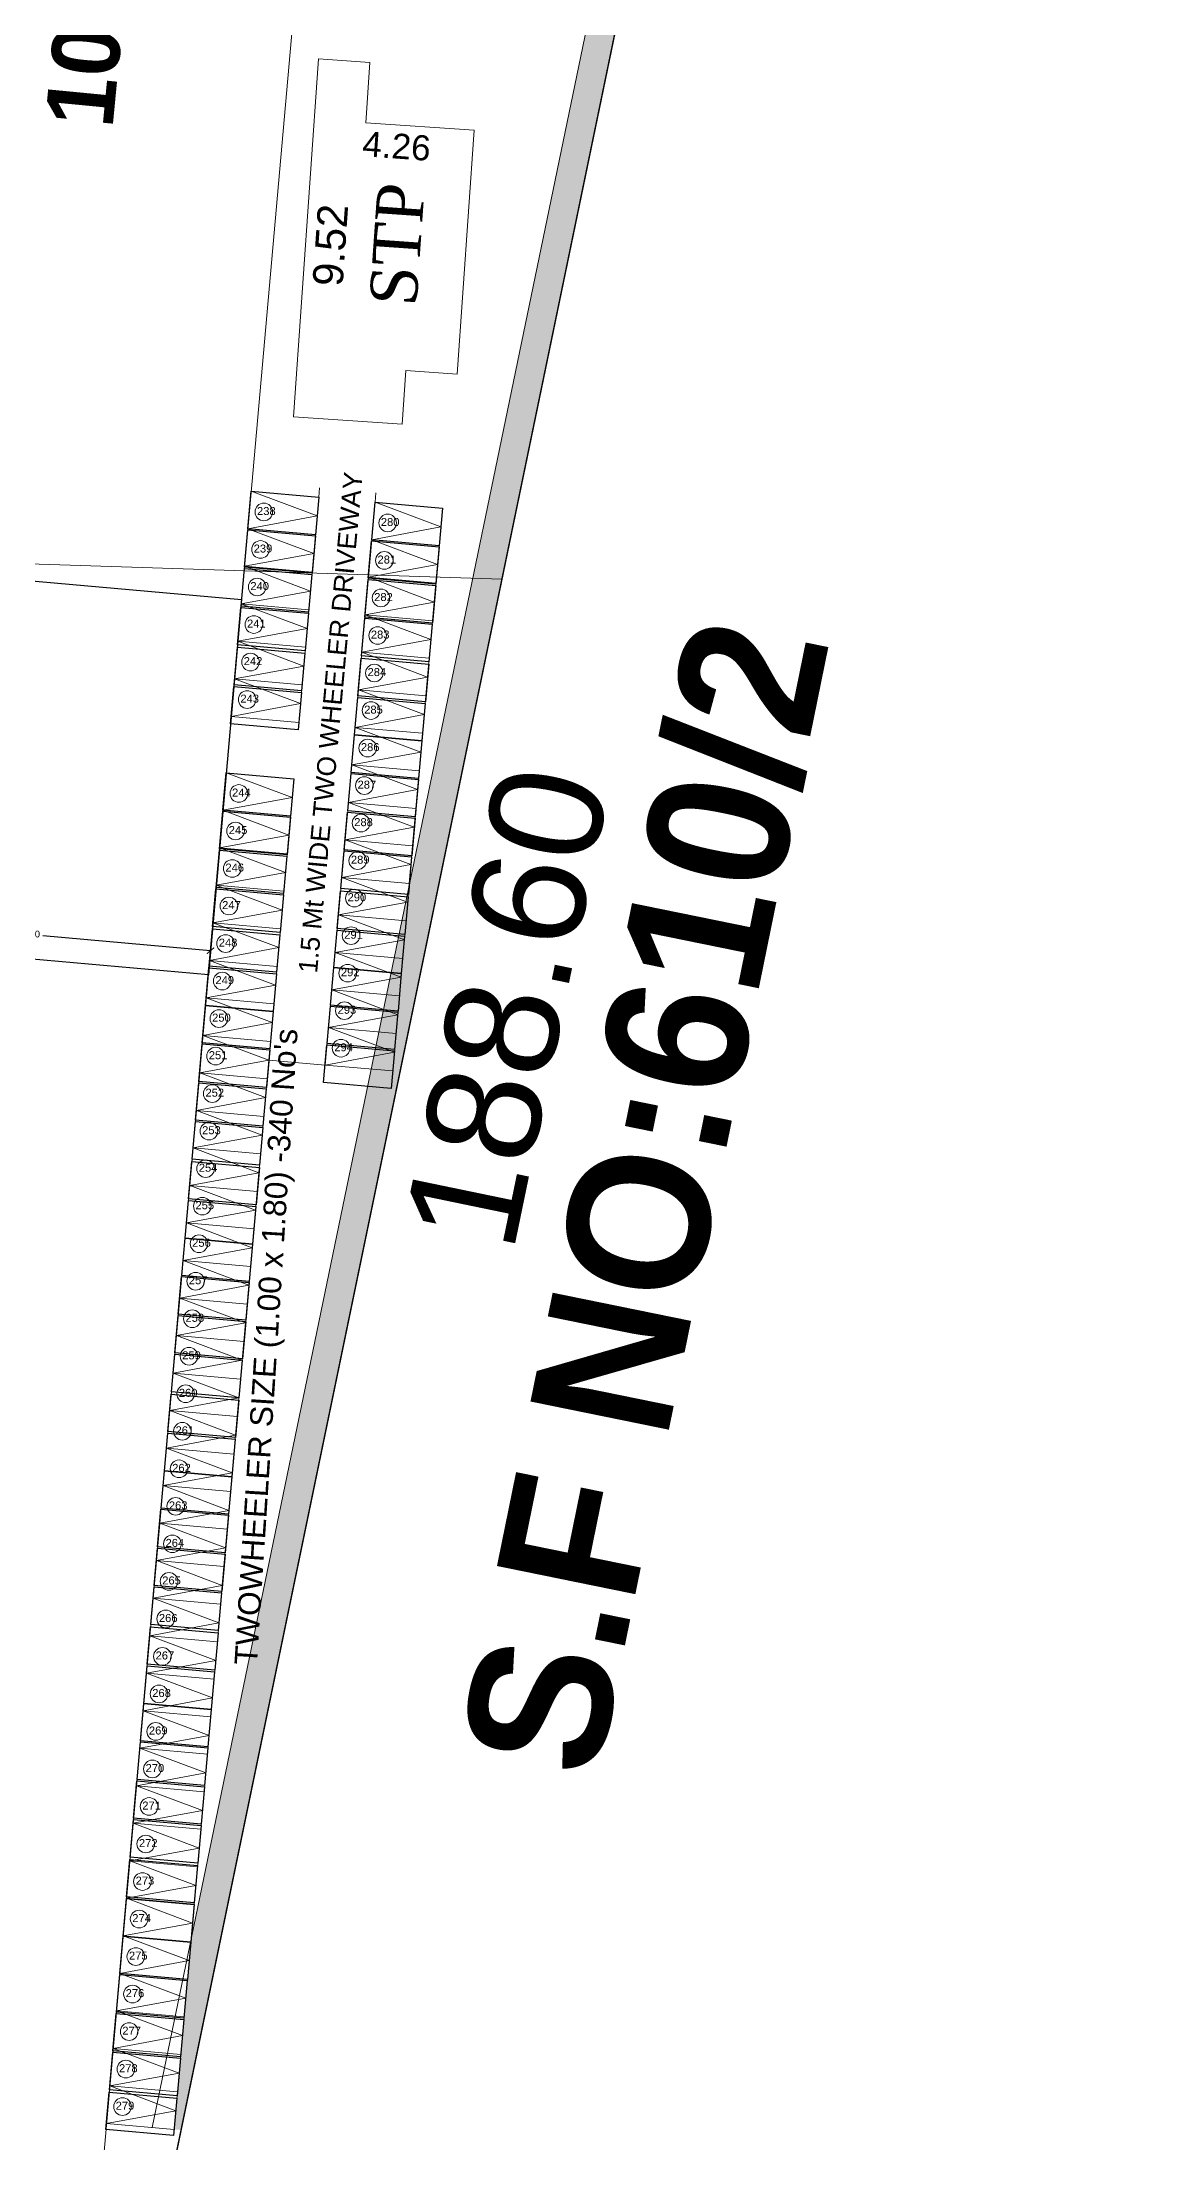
# Model space of a CAD drawing. Header units: metres. Extents: x -1560405 to -1559609, y 42907 to 43310.
# Drawn here: x -1560219.8 to -1560190.7, y 43098.3 to 43154.1 of the extents above; entities that cross this region are included whole.
import ezdxf

# ---------------------------------------------------------------- set-up
doc = ezdxf.new("R2010")
doc.units = ezdxf.units.M
doc.header["$LTSCALE"] = 750
doc.header["$MEASUREMENT"] = 0
doc.header["$PDMODE"] = 35
doc.header["$PDSIZE"] = 50
for name, pattern in [('ACAD_ISO02W100', [15, 12, -3]), ('ACAD_ISO03W100', [30, 12, -18]), ('DASHED2', [9.525, 6.35, -3.175])]:
    doc.linetypes.add(name, pattern=pattern)
doc.layers.get('0').update_dxf_attribs({"lineweight": 5})
doc.layers.get('Defpoints').update_dxf_attribs({"lineweight": 0})
for name, color, linetype, lineweight in [('AS_AT_SITE', 7, 'Continuous', 5), ('FMB_OR_PLR', 7, 'Continuous', 5), ('SUPER_IMPOSED', 7, 'Continuous', 5)]:
    doc.layers.add(name, color=color, linetype=linetype, lineweight=lineweight)
doc.layers.add('BLK_1_LVL_0_FRONT_SETBACK', color=2, linetype='Continuous')
doc.layers.add('PLOT_BOUNDARY', color=70, linetype='Continuous')
doc.layers.add('DRIVE_WAY', color=30, linetype='Continuous', plot=False)
doc.layers.add('TWO_WHEELER_PARKING', color=2, linetype='Continuous', plot=False)
doc.styles.add('mani', font='swissc.ttf', dxfattribs={"height": 0.23})
doc.styles.add('ROMANTICITALIC', font='romab___.ttf')
doc.styles.get("Standard").update_dxf_attribs({"font": 'arial.ttf'})
doc.dimstyles.new('DISCOVER SITE OUTRT', dxfattribs={"dimtxt": 3, "dimasz": 0.15, "dimexe": 0, "dimexo": 0, "dimgap": 0.1, "dimtad": 0, "dimzin": 0, "dimdsep": 46, "dimtxsty": 'Standard', "dimblk": 'ARCHTICK', "dimcen": 0, "dimse1": 1, "dimse2": 1, "dimsd1": 1, "dimsd2": 1, "dimclrd": 253, "dimclrt": 7, "dimadec": 0, "dimazin": 3, "dimtfac": 1, "dimtofl": 0, "dimtmove": 1, "dimatfit": 3, "dimfxl": 0, "dimfrac": 2, "dimtolj": 1, "dimtzin": 0, "dimarcsym": 0})
doc.dimstyles.new('SITE PLAN FMB', dxfattribs={"dimtxt": 2, "dimasz": 0.1, "dimexe": 0.1, "dimexo": 0.1, "dimgap": 0.08, "dimtad": 0, "dimzin": 0, "dimdsep": 46, "dimtxsty": 'Standard', "dimblk": 'OBLIQUE', "dimcen": 0.09, "dimse1": 1, "dimse2": 1, "dimsd1": 1, "dimsd2": 1, "dimclrd": 253, "dimclrt": 7, "dimadec": 0, "dimazin": 0, "dimtfac": 1, "dimtofl": 0, "dimtmove": 1, "dimatfit": 3, "dimfxl": 0, "dimfrac": 2, "dimtolj": 1, "dimtzin": 0, "dimarcsym": 0})
doc.dimstyles.new('STANDARD$0', dxfattribs={"dimtxt": 7, "dimasz": 3, "dimexe": 3, "dimexo": 1, "dimgap": 1.5, "dimtad": 1, "dimdec": 1, "dimzin": 1, "dimdsep": 46, "dimlunit": 4, "dimtxsty": 'Standard', "dimblk": 'OBLIQUE', "dimcen": 0.09375, "dimdle": 1, "dimclrd": 8, "dimclre": 8, "dimclrt": 7, "dimadec": 1, "dimazin": 0, "dimtfac": 1, "dimtdec": 1, "dimtix": 1, "dimtmove": 2, "dimatfit": 3, "dimldrblk": 'ARCHTICK', "dimfxl": 0, "dimfrac": 2, "dimtolj": 1, "dimtzin": 0, "dimarcsym": 0})
pattern_1 = [(228.01279, (-1560401.78772, 42910.55882), (-30.48, -34.29), [0.512582, -50.745725]), (184.96974, (-1560402.13062, 42910.17782), (45.71999998, 3.81000022), [0.879607, -87.081073]), (132.51045, (-1560403.00692, 42910.10162), (38.10000002, -41.90999999), [0.620222, -61.402084]), (267.27369, (-1560404.49282, 42909.14912), (3.81000001, 76.2), [0.801007, -79.299656]), (292.833654, (-1560404.53092, 42908.34902), (-19.05, 45.72), [0.78545, -77.759712]), (357.27369, (-1560404.22612, 42907.62512), (-76.2, 3.81000001), [0.801007, -79.299656]), (37.69424, (-1560403.42602, 42907.58702), (-49.53, -38.100000003), [1.05929, -104.869673]), (72.25533, (-1560402.58782, 42908.23472), (26.670000007, 83.82), [1.00008, -99.007885]), (121.429566, (-1560402.28302, 42909.18722), (-30.48, 49.53), [0.80372, -79.56832]), (175.23636, (-1560402.70212, 42909.87302), (41.91, -3.81), [0.91757, -44.960905]), (222.397438, (-1560403.61652, 42909.94922), (-45.72, -41.91), [1.186617, -117.47516]), (138.81407, (-1560400.72092, 42909.11102), (-26.67, 22.86), [0.405007, -40.09585]), (171.469234, (-1560401.02572, 42909.37772), (49.53, -7.61999999), [0.770523, -76.28196]), (225, (-1560401.7877, 42909.492), (-5e-16, -3.81), [0.538814, -4.84934]), (203.19859, (-1560402.0544, 42909.9492), (19.05, 7.62), [0.290162, -28.725934]), (291.8014, (-1560402.3211, 42909.8349), (-3.81, 11.43), [0.41035, -20.10713]), (30.96376, (-1560402.1687, 42909.4539), (11.43, 7.62), [0.66648, -21.549447]), (161.56505, (-1560401.5972, 42909.7968), (7.62, -3.81), [0.48193, -11.566347]), (16.38954, (-1560404.53092, 42909.83492), (38.1, 11.43), [0.675132, -66.83824]), (70.346176, (-1560403.88322, 42910.02542), (-15.24, -41.91), [0.5664, -56.073324]), (293.19859, (-1560401.5972, 42910.5588), (-7.62, 19.05), [0.58032, -28.435775]), (343.61046, (-1560401.36862, 42910.02542), (-38.1, 11.43), [0.675132, -66.83824]), (339.44395, (-1560404.53092, 42907.47272), (-19.05, 7.62), [0.651053, -31.9016]), (294.77514, (-1560403.92132, 42907.24412), (-19.05000002, 41.90999999), [0.545508, -54.00539]), (66.80141, (-1560401.5591, 42906.7488), (7.62, 19.05), [0.58032, -28.435775]), (17.354025, (-1560401.33052, 42907.28222), (-49.53, -15.24), [0.638674, -63.228564]), (69.44395, (-1560403.42602, 42906.74882), (-7.62, -19.05), [0.325526, -32.227128]), (101.30993, (-1560401.7877, 42906.7488), (-3.81, 15.24), [0.194272, -19.232992]), (165.96376, (-1560401.8258, 42906.9393), (11.43, -3.81), [0.78545, -14.923582]), (186.009006, (-1560402.58782, 42907.12982), (38.1, 3.81), [0.7279, -72.062047]), (303.69007, (-1560402.1687, 42909.111), (-3.81, 7.62), [0.549486, -13.187665]), (353.157227, (-1560401.86392, 42908.65382), (64.77, -7.619999997), [0.959335, -94.974014]), (60.9454, (-1560400.91142, 42908.53952), (-15.24, -26.67), [0.392262, -38.83409]), (90, (-1560400.721, 42908.8824), (-3.81, 3.81), [0.2286, -3.5814]), (120.25644, (-1560402.66402, 42907.24412), (15.24, -26.67), [0.5293, -52.40091]), (48.01279, (-1560402.93072, 42907.70132), (30.48, 34.29), [1.025164, -50.233143]), (0, (-1560402.245, 42908.4633), (3.81, 3.81), [0.9906, -2.8194]), (325.30485, (-1560401.25432, 42908.46332), (38.10000001, -26.66999998), [0.602414, -59.638975]), (254.0546, (-1560400.759, 42908.1204), (-3.81, -15.24), [0.554744, -27.182475]), (207.645975, (-1560400.91142, 42907.58702), (-72.39, -38.099999995), [0.903218, -89.418697]), (175.42608, (-1560401.71152, 42907.16792), (-49.53, 3.81), [0.955544, -94.59877])]

# ---------------------------------------------------------------- blocks, each defined once
blk = doc.blocks.new('*D626')
at = {"layer": 'Defpoints', "color": 0, "ltscale": 20}
for p in [(-1560190.715, 43221.263), (-1560228.934, 43036.576), (-1560226.546, 43036.082)]:
    blk.add_point(p, dxfattribs=at)
at = {"color": 7, "ltscale": 20, "insert": (-1560207.437, 43128.425), "char_height": 3, "attachment_point": 5, "rotation": 78.3081}
blk.add_mtext('\\A1;188.60', dxfattribs=at)
blk = doc.blocks.new('_ArchTick')
at = {"color": 0, "linetype": 'ByBlock', "const_width": 0.15}
blk.add_lwpolyline([(-0.5, -0.5), (0.5, 0.5)], dxfattribs=at)
blk = doc.blocks.new('*D648')
at = {"layer": 'Defpoints', "color": 0, "ltscale": 0.25}
for p in [(-1560212.427, 43156.199), (-1560213.473, 43141.235), (-1560212.647, 43141.178)]:
    blk.add_point(p, dxfattribs=at)
at = {"color": 7, "ltscale": 0.25, "insert": (-1560212.124, 43148.659), "char_height": 2, "attachment_point": 5, "rotation": 86.0033}
blk.add_mtext('\\A1;{\\H0.4x;\\C7;9.52}', dxfattribs=at)
blk = doc.blocks.new('_Oblique')
at = {"color": 0, "linetype": 'ByBlock', "lineweight": -2}
blk.add_line((-0.5, -0.5), (0.5, 0.5), dxfattribs=at)
blk = doc.blocks.new('*D649')
at = {"layer": 'Defpoints', "color": 0, "ltscale": 0.25}
for p in [(-1560217.794, 43152.635), (-1560217.851, 43151.81), (-1560202.83, 43151.59)]:
    blk.add_point(p, dxfattribs=at)
at = {"color": 7, "ltscale": 0.25, "insert": (-1560210.37, 43151.287), "char_height": 2, "attachment_point": 5, "rotation": 356.0033}
blk.add_mtext('\\A1;{\\H0.33333x;\\C7;4.26}', dxfattribs=at)
blk = doc.blocks.new('*D707')
at = {"layer": 'Defpoints', "color": 0, "ltscale": 0.2}
for p in [(-1560225.328, 43130.172, 0), (-1560215.311, 43129.928), (-1560215.367, 43129.29, 0)]:
    blk.add_point(p, dxfattribs=at)
at = {"layer": 'DRIVE_WAY', "color": 0, "lineweight": -2, "ltscale": 0.2}
for p, q in [((-1560225.323, 43130.235), (-1560225.256, 43130.99)), ((-1560215.362, 43129.352), (-1560215.295, 43130.107))]:
    blk.add_line(p, q, dxfattribs=at)
at = {"layer": 'DRIVE_WAY', "lineweight": -2, "ltscale": 0.2}
for p, q in [((-1560225.272, 43130.81), (-1560220.816, 43130.415)), ((-1560215.311, 43129.928), (-1560219.766, 43130.322))]:
    blk.add_line(p, q, dxfattribs=at)
at = {"layer": 'DRIVE_WAY', "lineweight": -2, "ltscale": 0.2, "xscale": 0.18, "yscale": 0.18, "zscale": 0.18}
for p, rotation in [((-1560225.272, 43130.81), 174.9355222411939), ((-1560215.311, 43129.928), 354.935522241194)]:
    blk.add_blockref('_ArchTick', p, dxfattribs=dict(at, rotation=rotation))
at = {"layer": 'DRIVE_WAY', "color": 0, "ltscale": 0.2, "insert": (-1560220.291, 43130.369), "char_height": 0.18, "attachment_point": 5}
blk.add_mtext('\\A1;10.0000', dxfattribs=at)

msp = doc.modelspace()

# ---------------------------------------------------------------- hatches: boundary and pattern name
at = {"ltscale": 20}
h = msp.add_hatch(dxfattribs=at)
h.set_pattern_fill('GRAVEL', color=33, scale=0.15)
h.set_pattern_definition(pattern_1)
h.paths.add_polyline_path([(-1560190.7146, 43221.26301), (-1560191.48649, 43221.28335), (-1560208.34626, 43139.81292), (-1560207.57535, 43139.78781)])
h.paths.add_polyline_path([(-1560213.71924, 43110.72901), (-1560212.80552, 43124.97635), (-1560213.98366, 43125.0519), (-1560214.89738, 43110.80457)], flags=9)
h.paths.add_polyline_path([(-1560217.88248, 43099.09957), (-1560217.36789, 43099.09957), (-1560217.36789, 43099.42503), (-1560217.88248, 43099.42503)], flags=9)
h.paths.add_polyline_path([(-1560217.7942, 43100.09567), (-1560217.27961, 43100.09567), (-1560217.27961, 43100.42112), (-1560217.7942, 43100.42112)], flags=9)
h.paths.add_polyline_path([(-1560217.70502, 43101.09629), (-1560217.19224, 43101.09629), (-1560217.19224, 43101.41631), (-1560217.70502, 43101.41631)], flags=9)
h.paths.add_polyline_path([(-1560217.61765, 43102.08786), (-1560217.10306, 43102.08786), (-1560217.10306, 43102.41331), (-1560217.61765, 43102.41331)], flags=9)
h.paths.add_polyline_path([(-1560217.52937, 43103.08396), (-1560217.01478, 43103.08396), (-1560217.01478, 43103.40941), (-1560217.52937, 43103.40941)], flags=9)
h.paths.add_polyline_path([(-1560217.44019, 43104.08458), (-1560216.92741, 43104.08458), (-1560216.92741, 43104.4046), (-1560217.44019, 43104.4046)], flags=9)
h.paths.add_polyline_path([(-1560217.35282, 43105.07615), (-1560216.83823, 43105.07615), (-1560216.83823, 43105.4016), (-1560217.35282, 43105.4016)], flags=9)
h.paths.add_polyline_path([(-1560217.26364, 43106.07677), (-1560216.75086, 43106.07677), (-1560216.75086, 43106.39679), (-1560217.26364, 43106.39679)], flags=9)
h.paths.add_polyline_path([(-1560217.17536, 43107.07287), (-1560216.66258, 43107.07287), (-1560216.66258, 43107.39289), (-1560217.17536, 43107.39289)], flags=9)
h.paths.add_polyline_path([(-1560217.08799, 43108.06444), (-1560216.5734, 43108.06444), (-1560216.5734, 43108.38989), (-1560217.08799, 43108.38989)], flags=9)
h.paths.add_polyline_path([(-1560216.99971, 43109.06053), (-1560216.48512, 43109.06053), (-1560216.48512, 43109.38599), (-1560216.99971, 43109.38599)], flags=9)
h.paths.add_polyline_path([(-1560216.91144, 43110.05663), (-1560216.39684, 43110.05663), (-1560216.39684, 43110.38208), (-1560216.91144, 43110.38208)], flags=9)
h.paths.add_polyline_path([(-1560216.82316, 43111.05272), (-1560216.30857, 43111.05272), (-1560216.30857, 43111.37818), (-1560216.82316, 43111.37818)], flags=9)
h.paths.add_polyline_path([(-1560216.73488, 43112.04882), (-1560216.22029, 43112.04882), (-1560216.22029, 43112.37427), (-1560216.73488, 43112.37427)], flags=9)
h.paths.add_polyline_path([(-1560216.64661, 43113.04492), (-1560216.13201, 43113.04492), (-1560216.13201, 43113.37037), (-1560216.64661, 43113.37037)], flags=9)
h.paths.add_polyline_path([(-1560216.55833, 43114.04101), (-1560216.04374, 43114.04101), (-1560216.04374, 43114.36647), (-1560216.55833, 43114.36647)], flags=9)
h.paths.add_polyline_path([(-1560216.47005, 43115.03711), (-1560215.95546, 43115.03711), (-1560215.95546, 43115.36256), (-1560216.47005, 43115.36256)], flags=9)
h.paths.add_polyline_path([(-1560216.38178, 43116.0332), (-1560215.86718, 43116.0332), (-1560215.86718, 43116.35866), (-1560216.38178, 43116.35866)], flags=9)
h.paths.add_polyline_path([(-1560216.2935, 43117.0293), (-1560215.77891, 43117.0293), (-1560215.77891, 43117.35475), (-1560216.2935, 43117.35475)], flags=9)
h.paths.add_polyline_path([(-1560216.20522, 43118.0254), (-1560215.69063, 43118.0254), (-1560215.69063, 43118.35085), (-1560216.20522, 43118.35085)], flags=9)
h.paths.add_polyline_path([(-1560216.11695, 43119.02149), (-1560215.60235, 43119.02149), (-1560215.60235, 43119.34695), (-1560216.11695, 43119.34695)], flags=9)
h.paths.add_polyline_path([(-1560216.02867, 43120.01759), (-1560215.51408, 43120.01759), (-1560215.51408, 43120.34304), (-1560216.02867, 43120.34304)], flags=9)
h.paths.add_polyline_path([(-1560215.94039, 43121.01368), (-1560215.4258, 43121.01368), (-1560215.4258, 43121.33914), (-1560215.94039, 43121.33914)], flags=9)
h = msp.add_hatch(dxfattribs=at)
h.set_pattern_fill('GRAVEL', color=4, scale=0.15)
h.set_pattern_definition(pattern_1)
h.paths.add_polyline_path([(-1560190.7146, 43221.26301), (-1560191.48649, 43221.28335), (-1560215.83438, 43103.62851), (-1560215.83563, 43103.61435), (-1560215.92391, 43102.61825), (-1560216.01219, 43101.62215), (-1560216.10046, 43100.62606), (-1560216.18874, 43099.62996), (-1560216.27686, 43098.63561), (-1560216.09475, 43098.62002)])
h.paths.add_polyline_path([(-1560213.71924, 43110.72901), (-1560212.80552, 43124.97635), (-1560213.98366, 43125.0519), (-1560214.89738, 43110.80457)], flags=24)

# ---------------------------------------------------------------- linework, layer by layer
at = {"color": 0, "ltscale": 20}
for p, q in [((-1560191.48649, 43221.28335), (-1560216.85734, 43098.6853)), ((-1560212.43671, 43141.96711, 0), (-1560212.41464, 43142.21614, 0)), ((-1560210.94256, 43141.83469, 0), (-1560210.92049, 43142.08372, 0)), ((-1560213.76113, 43127.0226, 0), (-1560212.26672, 43126.89325, 0))]:
    msp.add_line(p, q, dxfattribs=at)
at = {"color": 0, "linetype": 'ACAD_ISO02W100', "ltscale": 5}
msp.add_line((-1560354.96385, 43144.58888), (-1560207.57535, 43139.78781), dxfattribs=at)
at = {"color": 3, "ltscale": 0.2}
msp.add_lwpolyline([(-1560365.10132, 43030.23736), (-1560325.02166, 43033.34555), (-1560230.79868, 43027.5671), (-1560190.7146, 43221.26301), (-1560268.48759, 43223.31276), (-1560347.4932, 43228.85839), (-1560365.10132, 43030.23736)], dxfattribs=at)
at = {"color": 0, "ltscale": 20, "elevation": 0}
msp.add_lwpolyline([(-1560209.3447, 43197.24711), (-1560219.29597, 43084.95904), (-1560219.57623, 43081.79666), (-1560228.9343, 43036.57621)], dxfattribs=at)
at = {"color": 7, "linetype": 'DASHED2'}
msp.add_lwpolyline([(-1560210.22631, 43143.90369), (-1560213.10959, 43144.10514), (-1560212.44599, 43153.60299), (-1560211.07917, 43153.5075), (-1560211.1907, 43151.91122), (-1560208.30743, 43151.70977), (-1560208.75982, 43145.23486), (-1560210.12663, 43145.33036), (-1560210.22631, 43143.90369)], close=True, dxfattribs=at)
at = {"color": 0, "ltscale": 0.25, "elevation": 0}
for points in [[(-1560214.31796, 43141.12991), (-1560212.52498, 43140.97101), (-1560212.43671, 43141.96711), (-1560214.22968, 43142.12601)], [(-1560211.03084, 43140.8386), (-1560209.23787, 43140.6797), (-1560209.14959, 43141.6758), (-1560210.94256, 43141.83469)], [(-1560214.40623, 43140.13381), (-1560212.61326, 43139.97492), (-1560212.52498, 43140.97101), (-1560214.31796, 43141.12991)], [(-1560211.11912, 43139.8425), (-1560209.32614, 43139.6836), (-1560209.23787, 43140.6797), (-1560211.03084, 43140.8386)], [(-1560214.49451, 43139.13772), (-1560212.70154, 43138.97882), (-1560212.61326, 43139.97492), (-1560214.40623, 43140.13381)], [(-1560211.20739, 43138.84641), (-1560209.41442, 43138.68751), (-1560209.32614, 43139.6836), (-1560211.11912, 43139.8425)], [(-1560214.58279, 43138.14162), (-1560212.78981, 43137.98272), (-1560212.70154, 43138.97882), (-1560214.49451, 43139.13772)], [(-1560211.29567, 43137.85031), (-1560209.5027, 43137.69141), (-1560209.41442, 43138.68751), (-1560211.20739, 43138.84641)], [(-1560214.67106, 43137.14553), (-1560212.87809, 43136.98663), (-1560212.78981, 43137.98272), (-1560214.58279, 43138.14162)], [(-1560211.38395, 43136.85421), (-1560209.59097, 43136.69532), (-1560209.5027, 43137.69141), (-1560211.29567, 43137.85031)], [(-1560214.75934, 43136.14943), (-1560212.96637, 43135.99053), (-1560212.87809, 43136.98663), (-1560214.67106, 43137.14553)], [(-1560211.47222, 43135.85812), (-1560209.67925, 43135.69922), (-1560209.59097, 43136.69532), (-1560211.38395, 43136.85421)], [(-1560211.5605, 43134.86202), (-1560209.76753, 43134.70312), (-1560209.67925, 43135.69922), (-1560211.47222, 43135.85812)], [(-1560211.64878, 43133.86593), (-1560209.85581, 43133.70703), (-1560209.76753, 43134.70312), (-1560211.5605, 43134.86202)], [(-1560214.9803, 43133.65612), (-1560213.18733, 43133.49723), (-1560213.09906, 43134.49332), (-1560214.89203, 43134.65222)], [(-1560215.06858, 43132.66003), (-1560213.27561, 43132.50113), (-1560213.18733, 43133.49723), (-1560214.9803, 43133.65612)], [(-1560211.73705, 43132.86983), (-1560209.94408, 43132.71093), (-1560209.85581, 43133.70703), (-1560211.64878, 43133.86593)], [(-1560215.15686, 43131.66393), (-1560213.36389, 43131.50503), (-1560213.27561, 43132.50113), (-1560215.06858, 43132.66003)], [(-1560211.82533, 43131.87373), (-1560210.03236, 43131.71484), (-1560209.94408, 43132.71093), (-1560211.73705, 43132.86983)], [(-1560215.24514, 43130.66784), (-1560213.45216, 43130.50894), (-1560213.36389, 43131.50503), (-1560215.15686, 43131.66393)], [(-1560211.91361, 43130.87764), (-1560210.12064, 43130.71874), (-1560210.03236, 43131.71484), (-1560211.82533, 43131.87373)], [(-1560212.00188, 43129.88154), (-1560210.20891, 43129.72264), (-1560210.12064, 43130.71874), (-1560211.91361, 43130.87764)], [(-1560215.33341, 43129.67174), (-1560213.54044, 43129.51284), (-1560213.45216, 43130.50894), (-1560215.24514, 43130.66784)], [(-1560212.09016, 43128.88545), (-1560210.29719, 43128.72655), (-1560210.20891, 43129.72264), (-1560212.00188, 43129.88154)], [(-1560215.42169, 43128.67564), (-1560213.62872, 43128.51675), (-1560213.54044, 43129.51284), (-1560215.33341, 43129.67174)], [(-1560215.50997, 43127.67955), (-1560213.71699, 43127.52065), (-1560213.62872, 43128.51675), (-1560215.42169, 43128.67564)], [(-1560212.17844, 43127.88935), (-1560210.38547, 43127.73045), (-1560210.29719, 43128.72655), (-1560212.09016, 43128.88545)], [(-1560215.59824, 43126.68345), (-1560213.80527, 43126.52455), (-1560213.71699, 43127.52065), (-1560215.50997, 43127.67955)], [(-1560212.26672, 43126.89325), (-1560210.47374, 43126.73436), (-1560210.38547, 43127.73045), (-1560212.17844, 43127.88935)], [(-1560215.68652, 43125.68736), (-1560213.89355, 43125.52846), (-1560213.80527, 43126.52455), (-1560215.59824, 43126.68345)], [(-1560215.7748, 43124.69126), (-1560213.98182, 43124.53236), (-1560213.89355, 43125.52846), (-1560215.68652, 43125.68736)], [(-1560215.86307, 43123.69516), (-1560214.0701, 43123.53627), (-1560213.98182, 43124.53236), (-1560215.7748, 43124.69126)], [(-1560215.95135, 43122.69907), (-1560214.15838, 43122.54017), (-1560214.0701, 43123.53627), (-1560215.86307, 43123.69516)], [(-1560216.03963, 43121.70297), (-1560214.24665, 43121.54407), (-1560214.15838, 43122.54017), (-1560215.95135, 43122.69907)], [(-1560216.1279, 43120.70688), (-1560214.33493, 43120.54798), (-1560214.24665, 43121.54407), (-1560216.03963, 43121.70297)], [(-1560216.21618, 43119.71078), (-1560214.42321, 43119.55188), (-1560214.33493, 43120.54798), (-1560216.1279, 43120.70688)], [(-1560216.30446, 43118.71468), (-1560214.51148, 43118.55579), (-1560214.42321, 43119.55188), (-1560216.21618, 43119.71078)], [(-1560216.39273, 43117.71859), (-1560214.59976, 43117.55969), (-1560214.51148, 43118.55579), (-1560216.30446, 43118.71468)], [(-1560216.48101, 43116.72249), (-1560214.68804, 43116.56359), (-1560214.59976, 43117.55969), (-1560216.39273, 43117.71859)], [(-1560216.56929, 43115.7264), (-1560214.77631, 43115.5675), (-1560214.68804, 43116.56359), (-1560216.48101, 43116.72249)], [(-1560216.65756, 43114.7303), (-1560214.86459, 43114.5714), (-1560214.77631, 43115.5675), (-1560216.56929, 43115.7264)], [(-1560216.74584, 43113.7342), (-1560214.95287, 43113.57531), (-1560214.86459, 43114.5714), (-1560216.65756, 43114.7303)], [(-1560216.83412, 43112.73811), (-1560215.04114, 43112.57921), (-1560214.95287, 43113.57531), (-1560216.74584, 43113.7342)], [(-1560216.92239, 43111.74201), (-1560215.12942, 43111.58311), (-1560215.04114, 43112.57921), (-1560216.83412, 43112.73811)], [(-1560217.01067, 43110.74592), (-1560215.2177, 43110.58702), (-1560215.12942, 43111.58311), (-1560216.92239, 43111.74201)], [(-1560217.09895, 43109.74982), (-1560215.30597, 43109.59092), (-1560215.2177, 43110.58702), (-1560217.01067, 43110.74592)], [(-1560217.18722, 43108.75373), (-1560215.39425, 43108.59483), (-1560215.30597, 43109.59092), (-1560217.09895, 43109.74982)], [(-1560217.2755, 43107.75763), (-1560215.48253, 43107.59873), (-1560215.39425, 43108.59483), (-1560217.18722, 43108.75373)], [(-1560217.36378, 43106.76153), (-1560215.5708, 43106.60263), (-1560215.48253, 43107.59873), (-1560217.2755, 43107.75763)], [(-1560217.45205, 43105.76544), (-1560215.65908, 43105.60654), (-1560215.5708, 43106.60263), (-1560217.36378, 43106.76153)], [(-1560217.54033, 43104.76934), (-1560215.74736, 43104.61044), (-1560215.65908, 43105.60654), (-1560217.45205, 43105.76544)], [(-1560217.62861, 43103.77325), (-1560215.83563, 43103.61435), (-1560215.74736, 43104.61044), (-1560217.54033, 43104.76934)], [(-1560217.71688, 43102.77715), (-1560215.92391, 43102.61825), (-1560215.83563, 43103.61435), (-1560217.62861, 43103.77325)], [(-1560217.80516, 43101.78105), (-1560216.01219, 43101.62215), (-1560215.92391, 43102.61825), (-1560217.71688, 43102.77715)], [(-1560217.89344, 43100.78496), (-1560216.10046, 43100.62606), (-1560216.01219, 43101.62215), (-1560217.80516, 43101.78105)], [(-1560217.98171, 43099.78886), (-1560216.18874, 43099.62996), (-1560216.10046, 43100.62606), (-1560217.89344, 43100.78496)], [(-1560218.06999, 43098.79277), (-1560216.27702, 43098.63387), (-1560216.18874, 43099.62996), (-1560217.98171, 43099.78886)]]:
    msp.add_lwpolyline(points, close=True, dxfattribs=at)
at = {"color": 0, "linetype": 'ACAD_ISO03W100', "ltscale": 0.1, "elevation": 0}
for points in [[(-1560214.22968, 43142.12601), (-1560212.48085, 43141.46906), (-1560214.31796, 43141.12991)], [(-1560210.94256, 43141.83469), (-1560209.19373, 43141.17775), (-1560211.03084, 43140.8386)], [(-1560214.31796, 43141.12991), (-1560212.56912, 43140.47296), (-1560214.40623, 43140.13381)], [(-1560211.03084, 43140.8386), (-1560209.28201, 43140.18165), (-1560211.11912, 43139.8425)], [(-1560214.40623, 43140.13381), (-1560212.6574, 43139.47687), (-1560214.49451, 43139.13772)], [(-1560211.11912, 43139.8425), (-1560209.37028, 43139.18556), (-1560211.20739, 43138.84641)], [(-1560214.49451, 43139.13772), (-1560212.74568, 43138.48077), (-1560214.58279, 43138.14162)], [(-1560211.20739, 43138.84641), (-1560209.45856, 43138.18946), (-1560211.29567, 43137.85031)], [(-1560214.58279, 43138.14162), (-1560212.83395, 43137.48468), (-1560214.67106, 43137.14553)], [(-1560211.29567, 43137.85031), (-1560209.54684, 43137.19336), (-1560211.38395, 43136.85421)], [(-1560214.67106, 43137.14553), (-1560212.92223, 43136.48858), (-1560214.75934, 43136.14943)], [(-1560211.38395, 43136.85421), (-1560209.63511, 43136.19727), (-1560211.47222, 43135.85812)], [(-1560211.47222, 43135.85812), (-1560209.72339, 43135.20117), (-1560211.5605, 43134.86202)], [(-1560211.5605, 43134.86202), (-1560209.81167, 43134.20508), (-1560211.64878, 43133.86593)], [(-1560214.89203, 43134.65222), (-1560213.14319, 43133.99527), (-1560214.9803, 43133.65612)], [(-1560214.9803, 43133.65612), (-1560213.23147, 43132.99918), (-1560215.06858, 43132.66003)], [(-1560211.64878, 43133.86593), (-1560209.89994, 43133.20898), (-1560211.73705, 43132.86983)], [(-1560215.06858, 43132.66003), (-1560213.31975, 43132.00308), (-1560215.15686, 43131.66393)], [(-1560211.73705, 43132.86983), (-1560209.98822, 43132.21288), (-1560211.82533, 43131.87373)], [(-1560215.15686, 43131.66393), (-1560213.40802, 43131.00699), (-1560215.24514, 43130.66784)], [(-1560211.82533, 43131.87373), (-1560210.0765, 43131.21679), (-1560211.91361, 43130.87764)], [(-1560211.91361, 43130.87764), (-1560210.16477, 43130.22069), (-1560212.00188, 43129.88154)], [(-1560215.24514, 43130.66784), (-1560213.4963, 43130.01089), (-1560215.33341, 43129.67174)], [(-1560212.00188, 43129.88154), (-1560210.25305, 43129.2246), (-1560212.09016, 43128.88545)], [(-1560215.33341, 43129.67174), (-1560213.58458, 43129.01479), (-1560215.42169, 43128.67564)], [(-1560215.42169, 43128.67564), (-1560213.67285, 43128.0187), (-1560215.50997, 43127.67955)], [(-1560212.09016, 43128.88545), (-1560210.34133, 43128.2285), (-1560212.17844, 43127.88935)], [(-1560215.50997, 43127.67955), (-1560213.76113, 43127.0226), (-1560215.59824, 43126.68345)], [(-1560212.17844, 43127.88935), (-1560210.4296, 43127.2324), (-1560212.26672, 43126.89325)], [(-1560215.59824, 43126.68345), (-1560213.84941, 43126.02651), (-1560215.68652, 43125.68736)], [(-1560215.68652, 43125.68736), (-1560213.93768, 43125.03041), (-1560215.7748, 43124.69126)], [(-1560215.7748, 43124.69126), (-1560214.02596, 43124.03431), (-1560215.86307, 43123.69516)], [(-1560215.86307, 43123.69516), (-1560214.11424, 43123.03822), (-1560215.95135, 43122.69907)], [(-1560215.95135, 43122.69907), (-1560214.20251, 43122.04212), (-1560216.03963, 43121.70297)], [(-1560216.03963, 43121.70297), (-1560214.29079, 43121.04603), (-1560216.1279, 43120.70688)], [(-1560216.1279, 43120.70688), (-1560214.37907, 43120.04993), (-1560216.21618, 43119.71078)], [(-1560216.21618, 43119.71078), (-1560214.46734, 43119.05383), (-1560216.30446, 43118.71468)], [(-1560216.30446, 43118.71468), (-1560214.55562, 43118.05774), (-1560216.39273, 43117.71859)], [(-1560216.39273, 43117.71859), (-1560214.6439, 43117.06164), (-1560216.48101, 43116.72249)], [(-1560216.48101, 43116.72249), (-1560214.73218, 43116.06555), (-1560216.56929, 43115.7264)], [(-1560216.56929, 43115.7264), (-1560214.82045, 43115.06945), (-1560216.65756, 43114.7303)], [(-1560216.65756, 43114.7303), (-1560214.90873, 43114.07335), (-1560216.74584, 43113.7342)], [(-1560216.74584, 43113.7342), (-1560214.99701, 43113.07726), (-1560216.83412, 43112.73811)], [(-1560216.83412, 43112.73811), (-1560215.08528, 43112.08116), (-1560216.92239, 43111.74201)], [(-1560216.92239, 43111.74201), (-1560215.17356, 43111.08507), (-1560217.01067, 43110.74592)], [(-1560217.01067, 43110.74592), (-1560215.26184, 43110.08897), (-1560217.09895, 43109.74982)], [(-1560217.09895, 43109.74982), (-1560215.35011, 43109.09287), (-1560217.18722, 43108.75373)], [(-1560217.18722, 43108.75373), (-1560215.43839, 43108.09678), (-1560217.2755, 43107.75763)], [(-1560217.2755, 43107.75763), (-1560215.52667, 43107.10068), (-1560217.36378, 43106.76153)], [(-1560217.36378, 43106.76153), (-1560215.61494, 43106.10459), (-1560217.45205, 43105.76544)], [(-1560217.45205, 43105.76544), (-1560215.70322, 43105.10849), (-1560217.54033, 43104.76934)], [(-1560217.54033, 43104.76934), (-1560215.7915, 43104.11239), (-1560217.62861, 43103.77325)], [(-1560217.62861, 43103.77325), (-1560215.87977, 43103.1163), (-1560217.71688, 43102.77715)], [(-1560217.71688, 43102.77715), (-1560215.96805, 43102.1202), (-1560217.80516, 43101.78105)], [(-1560217.80516, 43101.78105), (-1560216.05633, 43101.12411), (-1560217.89344, 43100.78496)], [(-1560217.89344, 43100.78496), (-1560216.1446, 43100.12801), (-1560217.98171, 43099.78886)], [(-1560217.98171, 43099.78886), (-1560216.23288, 43099.13192), (-1560218.06999, 43098.79277)]]:
    msp.add_lwpolyline(points, dxfattribs=at)
at = {"color": 0, "ltscale": 0.25}
for centre in [(-1560213.89499, 43141.57623, 0), (-1560210.60787, 43141.28492, 0), (-1560213.98326, 43140.58013, 0), (-1560210.69615, 43140.28882, 0), (-1560214.07154, 43139.58404, 0), (-1560210.78442, 43139.29273, 0), (-1560214.15982, 43138.58794, 0), (-1560210.8727, 43138.29663, 0), (-1560214.24809, 43137.59185, 0), (-1560210.96098, 43137.30053, 0), (-1560214.33637, 43136.59575, 0), (-1560211.04925, 43136.30444, 0), (-1560211.13753, 43135.30834, 0), (-1560214.55733, 43134.10244, 0), (-1560211.22581, 43134.31225, 0), (-1560214.64561, 43133.10635, 0), (-1560211.31408, 43133.31615, 0), (-1560211.40236, 43132.32005, 0), (-1560214.73389, 43132.11025, 0), (-1560211.49064, 43131.32396, 0), (-1560214.82217, 43131.11416, 0), (-1560214.91044, 43130.11806, 0), (-1560211.57891, 43130.32786, 0), (-1560214.99872, 43129.12196, 0), (-1560211.66719, 43129.33177, 0), (-1560215.087, 43128.12587, 0), (-1560211.75547, 43128.33567, 0), (-1560211.84375, 43127.33957, 0), (-1560215.17527, 43127.12977, 0), (-1560215.26355, 43126.13368, 0), (-1560215.35183, 43125.13758, 0), (-1560215.4401, 43124.14148, 0), (-1560215.52838, 43123.14539, 0), (-1560215.61666, 43122.14929, 0), (-1560215.70493, 43121.1532, 0), (-1560215.79321, 43120.1571, 0), (-1560215.88149, 43119.161, 0), (-1560215.96976, 43118.16491, 0), (-1560216.05804, 43117.16881, 0), (-1560216.14632, 43116.17272, 0), (-1560216.23459, 43115.17662, 0), (-1560216.32287, 43114.18052, 0), (-1560216.41115, 43113.18443, 0), (-1560216.49942, 43112.18833, 0), (-1560216.5877, 43111.19224, 0), (-1560216.67598, 43110.19614, 0), (-1560216.76425, 43109.20004, 0), (-1560216.85253, 43108.20395, 0), (-1560216.94081, 43107.20785, 0), (-1560217.02908, 43106.21176, 0), (-1560217.11736, 43105.21566, 0), (-1560217.20564, 43104.21956, 0), (-1560217.29391, 43103.22347, 0), (-1560217.38219, 43102.22737, 0), (-1560217.47047, 43101.23128, 0), (-1560217.55874, 43100.23518, 0), (-1560217.64702, 43099.23908, 0)]:
    msp.add_circle(centre, 0.23412, dxfattribs=at)
at = {"layer": 'AS_AT_SITE', "color": 6, "ltscale": 0.2}
msp.add_lwpolyline([(-1560365.09836, 43030.31688), (-1560325.02166, 43033.34555), (-1560230.79868, 43027.5671), (-1560190.7146, 43221.26301), (-1560268.48759, 43223.31276), (-1560347.4932, 43228.85839), (-1560365.09836, 43030.31688)], close=True, dxfattribs=at)
at = {"layer": 'BLK_1_LVL_0_FRONT_SETBACK', "color": 2, "elevation": 0}
msp.add_lwpolyline([(-1560246.14631, 43039.11084), (-1560228.59794, 43038.20158), (-1560197.80991, 43186.97677), (-1560232.7264, 43189.43795), (-1560246.14631, 43039.11084)], close=True, dxfattribs=at)
at = {"layer": 'DRIVE_WAY', "color": 255, "ltscale": 0.2, "elevation": 0}
msp.add_lwpolyline([(-1560224.44548, 43140.13325), (-1560214.48452, 43139.25048), (-1560215.36729, 43129.28952), (-1560225.32825, 43130.17229)], close=True, dxfattribs=at)
at = {"layer": 'FMB_OR_PLR', "color": 70, "ltscale": 0.2}
msp.add_lwpolyline([(-1560365.09836, 43030.31688), (-1560325.02166, 43033.34555), (-1560230.79868, 43027.5671), (-1560190.7146, 43221.26301), (-1560268.48759, 43223.31276), (-1560347.4932, 43228.85839), (-1560365.09836, 43030.31688)], close=True, dxfattribs=at)
at = {"layer": 'PLOT_BOUNDARY', "color": 70, "ltscale": 0.2}
msp.add_lwpolyline([(-1560365.09836, 43030.31688), (-1560325.02166, 43033.34555), (-1560230.79868, 43027.5671), (-1560190.7146, 43221.26301), (-1560268.48759, 43223.31276), (-1560347.4932, 43228.85839), (-1560365.09836, 43030.31688)], close=True, dxfattribs=at)
at = {"layer": 'SUPER_IMPOSED', "color": 5, "ltscale": 0.2}
msp.add_lwpolyline([(-1560365.09836, 43030.31688), (-1560325.02166, 43033.34555), (-1560230.79868, 43027.5671), (-1560190.7146, 43221.26301), (-1560268.48759, 43223.31276), (-1560347.4932, 43228.85839), (-1560365.09836, 43030.31688)], close=True, dxfattribs=at)
at = {"layer": 'TWO_WHEELER_PARKING', "color": 2, "lineweight": -3, "elevation": 0}
for points in [[(-1560214.22968, 43142.12601), (-1560212.43671, 43141.96706), (-1560212.52502, 43140.97096), (-1560214.31799, 43141.12991)], [(-1560210.94256, 43141.83475), (-1560209.14959, 43141.6758), (-1560209.2379, 43140.6797), (-1560211.03086, 43140.83865)], [(-1560214.32034, 43141.10307), (-1560212.52737, 43140.94412), (-1560212.61567, 43139.94803), (-1560214.40864, 43140.10698)], [(-1560211.03321, 43140.81181), (-1560209.24025, 43140.65286), (-1560209.32855, 43139.65677), (-1560211.12152, 43139.81572)], [(-1560214.41159, 43140.07336), (-1560212.61862, 43139.91441), (-1560212.70693, 43138.91831), (-1560214.4999, 43139.07726)], [(-1560211.12447, 43139.7821), (-1560209.3315, 43139.62315), (-1560209.41981, 43138.62705), (-1560211.21278, 43138.786)], [(-1560214.50283, 43139.0439), (-1560212.70986, 43138.88495), (-1560212.79816, 43137.88886), (-1560214.59113, 43138.04781)], [(-1560211.2157, 43138.75264), (-1560209.42274, 43138.59369), (-1560209.51104, 43137.5976), (-1560211.30401, 43137.75655)], [(-1560214.59664, 43137.98537), (-1560212.80367, 43137.82642), (-1560212.89197, 43136.83033), (-1560214.68494, 43136.98928)], [(-1560211.30951, 43137.69411), (-1560209.51655, 43137.53516), (-1560209.60485, 43136.53906), (-1560211.39782, 43136.69801)], [(-1560214.68883, 43136.9451), (-1560212.89586, 43136.78615), (-1560212.98416, 43135.79005), (-1560214.77713, 43135.949)], [(-1560211.40171, 43136.65383), (-1560209.60874, 43136.49488), (-1560209.69704, 43135.49879), (-1560211.49001, 43135.65774)], [(-1560211.49016, 43135.65775), (-1560209.69719, 43135.4988), (-1560209.7855, 43134.50271), (-1560211.57847, 43134.66166)], [(-1560214.89202, 43134.65227), (-1560213.09906, 43134.49332), (-1560213.18736, 43133.49723), (-1560214.98033, 43133.65618)], [(-1560211.58082, 43134.63482), (-1560209.78785, 43134.47587), (-1560209.87615, 43133.47978), (-1560211.66912, 43133.63873)], [(-1560214.98268, 43133.62934), (-1560213.18971, 43133.47039), (-1560213.27802, 43132.47429), (-1560215.07098, 43132.63324)], [(-1560211.67207, 43133.6051), (-1560209.8791, 43133.44615), (-1560209.96741, 43132.45006), (-1560211.76038, 43132.60901)], [(-1560215.07393, 43132.59962), (-1560213.28097, 43132.44067), (-1560213.36927, 43131.44458), (-1560215.16224, 43131.60353)], [(-1560211.76331, 43132.57565), (-1560209.97034, 43132.4167), (-1560210.05864, 43131.42061), (-1560211.85161, 43131.57956)], [(-1560215.16517, 43131.57017), (-1560213.3722, 43131.41122), (-1560213.46051, 43130.41513), (-1560215.25347, 43130.57408)], [(-1560211.85712, 43131.51712), (-1560210.06415, 43131.35817), (-1560210.15245, 43130.36207), (-1560211.94542, 43130.52102)], [(-1560215.25898, 43130.51163), (-1560213.46601, 43130.35268), (-1560213.55432, 43129.35659), (-1560215.34728, 43129.51554)], [(-1560211.94931, 43130.47684), (-1560210.15634, 43130.31789), (-1560210.24464, 43129.3218), (-1560212.03761, 43129.48075)], [(-1560215.35117, 43129.47136), (-1560213.5582, 43129.31241), (-1560213.64651, 43128.31632), (-1560215.43948, 43128.47527)], [(-1560212.03761, 43129.48075), (-1560210.24464, 43129.3218), (-1560210.33295, 43128.32571), (-1560212.12592, 43128.48466)], [(-1560215.43984, 43128.4753), (-1560213.64687, 43128.31635), (-1560213.73518, 43127.32026), (-1560215.52815, 43127.47921)], [(-1560212.12827, 43128.45781), (-1560210.3353, 43128.29886), (-1560210.42361, 43127.30277), (-1560212.21657, 43127.46172)], [(-1560215.5305, 43127.45237), (-1560213.73753, 43127.29342), (-1560213.82583, 43126.29732), (-1560215.6188, 43126.45627)], [(-1560212.21952, 43127.4281), (-1560210.42656, 43127.26915), (-1560210.51486, 43126.27306), (-1560212.30783, 43126.43201)], [(-1560215.62175, 43126.42265), (-1560213.82878, 43126.2637), (-1560213.91709, 43125.26761), (-1560215.71006, 43125.42656)], [(-1560215.71299, 43125.3932), (-1560213.92002, 43125.23425), (-1560214.00832, 43124.23815), (-1560215.80129, 43124.3971)], [(-1560215.8068, 43124.33466), (-1560214.01383, 43124.17571), (-1560214.10213, 43123.17962), (-1560215.8951, 43123.33857)], [(-1560215.89899, 43123.29439), (-1560214.10602, 43123.13544), (-1560214.19432, 43122.13935), (-1560215.98729, 43122.2983)], [(-1560215.98744, 43122.29831), (-1560214.19447, 43122.13936), (-1560214.28278, 43121.14326), (-1560216.07575, 43121.30221)], [(-1560216.0781, 43121.27537), (-1560214.28513, 43121.11642), (-1560214.37344, 43120.12033), (-1560216.1664, 43120.27928)], [(-1560216.16935, 43120.24566), (-1560214.37639, 43120.08671), (-1560214.46469, 43119.09062), (-1560216.25766, 43119.24957)], [(-1560216.26059, 43119.21621), (-1560214.46762, 43119.05726), (-1560214.55592, 43118.06116), (-1560216.34889, 43118.22011)], [(-1560216.3544, 43118.15767), (-1560214.56143, 43117.99872), (-1560214.64973, 43117.00263), (-1560216.4427, 43117.16158)], [(-1560216.44659, 43117.1174), (-1560214.65362, 43116.95845), (-1560214.74193, 43115.96235), (-1560216.53489, 43116.1213)], [(-1560216.53489, 43116.1213), (-1560214.74193, 43115.96235), (-1560214.83023, 43114.96626), (-1560216.6232, 43115.12521)], [(-1560216.62555, 43115.09837), (-1560214.83258, 43114.93942), (-1560214.92089, 43113.94333), (-1560216.71386, 43114.10228)], [(-1560216.71681, 43114.06865), (-1560214.92384, 43113.9097), (-1560215.01214, 43112.91361), (-1560216.80511, 43113.07256)], [(-1560216.80804, 43113.0392), (-1560215.01507, 43112.88025), (-1560215.10338, 43111.88416), (-1560216.89634, 43112.04311)], [(-1560216.90185, 43111.98067), (-1560215.10888, 43111.82172), (-1560215.19719, 43110.82562), (-1560216.99015, 43110.98457)], [(-1560216.99404, 43110.94039), (-1560215.20107, 43110.78144), (-1560215.28938, 43109.78535), (-1560217.08235, 43109.9443)], [(-1560217.08265, 43109.94432), (-1560215.28968, 43109.78538), (-1560215.37798, 43108.78928), (-1560217.17095, 43108.94823)], [(-1560217.1733, 43108.92139), (-1560215.38033, 43108.76244), (-1560215.46864, 43107.76635), (-1560217.26161, 43107.9253)], [(-1560217.26456, 43107.89168), (-1560215.47159, 43107.73273), (-1560215.55989, 43106.73663), (-1560217.35286, 43106.89558)], [(-1560217.35579, 43106.86222), (-1560215.56282, 43106.70327), (-1560215.65113, 43105.70718), (-1560217.4441, 43105.86613)], [(-1560217.4496, 43105.80369), (-1560215.65663, 43105.64474), (-1560215.74494, 43104.64864), (-1560217.53791, 43104.80759)], [(-1560217.54179, 43104.76341), (-1560215.74882, 43104.60446), (-1560215.83713, 43103.60837), (-1560217.6301, 43103.76732)], [(-1560217.63025, 43103.76733), (-1560215.83728, 43103.60838), (-1560215.92558, 43102.61229), (-1560217.71855, 43102.77124)], [(-1560217.7209, 43102.7444), (-1560215.92793, 43102.58545), (-1560216.01624, 43101.58936), (-1560217.80921, 43101.74831)], [(-1560217.81216, 43101.71468), (-1560216.01919, 43101.55573), (-1560216.1075, 43100.55964), (-1560217.90046, 43100.71859)], [(-1560217.90339, 43100.68523), (-1560216.11042, 43100.52628), (-1560216.19873, 43099.53019), (-1560217.9917, 43099.68914)], [(-1560217.9972, 43099.6267), (-1560216.20423, 43099.46775), (-1560216.29254, 43098.47165), (-1560218.08551, 43098.6306)]]:
    msp.add_lwpolyline(points, close=True, dxfattribs=at)

# ---------------------------------------------------------------- texts
at = {"color": 0, "ltscale": 1000, "style": 'ROMANTICITALIC'}
for s, height, rotation, p in [('10.00Mt WIDE DRIVEWAY', 1.8, 84.508879, (-1560217.91427, 43151.73405)), ('S.F NO:610/2', 3.75, 78.483226, (-1560205.0445, 43107.87271))]:
    msp.add_text(s, height=height, rotation=rotation, dxfattribs=at).set_placement(p)
at = {"color": 0}
for s, height, rotation, p in [('1.5 Mt WIDE TWO WHEELER DRIVEWAY', 0.5, 84.774851, (-1560212.48193, 43129.31602, 0)), ("TWOWHEELER SIZE (1.00 x 1.80) -340 No's", 0.6, 86.330499, (-1560214.07904, 43110.94925))]:
    msp.add_text(s, height=height, rotation=rotation, dxfattribs=at).set_placement(p)
at = {"color": 0, "lineweight": -2}
for s, p in [('238', (-1560214.07621, 43141.49458, 0)), ('280', (-1560210.78909, 43141.20327, 0)), ('239', (-1560214.16448, 43140.49849, 0)), ('281', (-1560210.87737, 43140.20717, 0)), ('240', (-1560214.25276, 43139.50239, 0)), ('282', (-1560210.96564, 43139.21108, 0)), ('241', (-1560214.34104, 43138.5063, 0)), ('283', (-1560211.05392, 43138.21498, 0)), ('242', (-1560214.42931, 43137.5102, 0)), ('284', (-1560211.1422, 43137.21889, 0)), ('243', (-1560214.51759, 43136.5141, 0)), ('285', (-1560211.23047, 43136.22279, 0)), ('286', (-1560211.31875, 43135.22669, 0)), ('244', (-1560214.73855, 43134.0208, 0)), ('287', (-1560211.40703, 43134.2306, 0)), ('245', (-1560214.82683, 43133.0247, 0)), ('288', (-1560211.4953, 43133.2345, 0)), ('246', (-1560214.91511, 43132.02861, 0)), ('289', (-1560211.58358, 43132.23841, 0)), ('290', (-1560211.67186, 43131.24231, 0)), ('247', (-1560215.00338, 43131.03251, 0)), ('248', (-1560215.09166, 43130.03641, 0)), ('291', (-1560211.76013, 43130.24621, 0)), ('249', (-1560215.17994, 43129.04032, 0)), ('292', (-1560211.84841, 43129.25012, 0)), ('250', (-1560215.26821, 43128.04422, 0)), ('293', (-1560211.93669, 43128.25402, 0)), ('294', (-1560212.02496, 43127.25793, 0)), ('251', (-1560215.35649, 43127.04813, 0)), ('252', (-1560215.44477, 43126.05203, 0)), ('253', (-1560215.53304, 43125.05593, 0)), ('254', (-1560215.62132, 43124.05984, 0)), ('255', (-1560215.7096, 43123.06374, 0)), ('256', (-1560215.79787, 43122.06765, 0)), ('257', (-1560215.88615, 43121.07155, 0)), ('258', (-1560215.97443, 43120.07545, 0)), ('259', (-1560216.0627, 43119.07936, 0)), ('260', (-1560216.15098, 43118.08326, 0)), ('261', (-1560216.23926, 43117.08717, 0)), ('262', (-1560216.32753, 43116.09107, 0)), ('263', (-1560216.41581, 43115.09497, 0)), ('264', (-1560216.50409, 43114.09888, 0)), ('265', (-1560216.59236, 43113.10278, 0)), ('266', (-1560216.68064, 43112.10669, 0)), ('267', (-1560216.76892, 43111.11059, 0)), ('268', (-1560216.8572, 43110.11449, 0)), ('269', (-1560216.94547, 43109.1184, 0)), ('270', (-1560217.03375, 43108.1223, 0)), ('271', (-1560217.12203, 43107.12621, 0)), ('272', (-1560217.2103, 43106.13011, 0)), ('273', (-1560217.29858, 43105.13401, 0)), ('274', (-1560217.38686, 43104.13792, 0)), ('275', (-1560217.47513, 43103.14182, 0)), ('276', (-1560217.56341, 43102.14573, 0)), ('277', (-1560217.65169, 43101.14963, 0)), ('278', (-1560217.73996, 43100.15353, 0)), ('279', (-1560217.82824, 43099.15744, 0))]:
    msp.add_text(s, height=0.212476, dxfattribs=at).set_placement(p)
at = {"color": 7, "lineweight": -2, "insert": (-1560211.09524, 43147.10225), "char_height": 1.25, "attachment_point": 1, "rotation": 86.003296, "style": 'mani'}
msp.add_mtext_dynamic_manual_height_columns('{\\fTimes New Roman|b0|i0|c0|p18;STP}', width=35.393482, gutter_width=10, heights=[0], dxfattribs=at)

# ---------------------------------------------------------------- dimensions: what is measured, and where the dimension line sits
at = {"color": 0, "ltscale": 20}
dim = msp.add_aligned_dim(p1=(-1560190.7146, 43221.26301), p2=(-1560228.9343, 43036.57621), distance=2.43844, dimstyle='DISCOVER SITE OUTRT', dxfattribs=at)
dim.commit()
dim.dimension.update_dxf_attribs({"geometry": '*D626', "text_midpoint": (-1560207.43661, 43128.42546)})
at = {"color": 7, "ltscale": 0.25}
for p1, p2, text, picture, middle in [((-1560212.42721, 43156.19888), (-1560213.4727, 43141.23536), '{\\H0.4x;\\C7;9.52}', '*D648', (-1560212.12403, 43148.65941)), ((-1560202.83012, 43151.58996), (-1560217.79364, 43152.63544), '{\\H0.33333x;\\C7;4.26}', '*D649', (-1560210.36958, 43151.28678))]:
    dim = msp.add_aligned_dim(p1=p1, p2=p2, distance=0.82793, text=text, dimstyle='SITE PLAN FMB', override={"dimasz": 0.75}, dxfattribs=at)
    dim.commit()
    dim.dimension.update_dxf_attribs({"geometry": picture, "text_midpoint": middle})
at = {"layer": 'DRIVE_WAY', "color": 255, "ltscale": 0.2}
dim = msp.add_aligned_dim(p1=(-1560225.32825, 43130.17229, 0), p2=(-1560215.36729, 43129.28952, 0), distance=0.64056, dimstyle='STANDARD$0', override={"dimtxt": 0.18, "dimasz": 0.18, "dimexe": 0.18, "dimexo": 0.0625, "dimgap": 0.09, "dimtih": 1, "dimtoh": 1, "dimdec": 4, "dimzin": 0, "dimlunit": 2, "dimpost": '', "dimblk": 'ArchTick', "dimblk1": 'ArchTick', "dimblk2": 'ArchTick', "dimsah": 1, "dimcen": 0.09, "dimdle": 0, "dimclrd": 256, "dimclre": 0, "dimclrt": 0, "dimadec": 0, "dimtdec": 4, "dimtix": 0, "dimtofl": 0, "dimtmove": 0, "dimfrac": 0}, dxfattribs=at)
dim.commit()
dim.dimension.update_dxf_attribs({"geometry": '*D707', "text_midpoint": (-1560220.29122, 43130.36896)})

doc.saveas('drawing.dxf')
